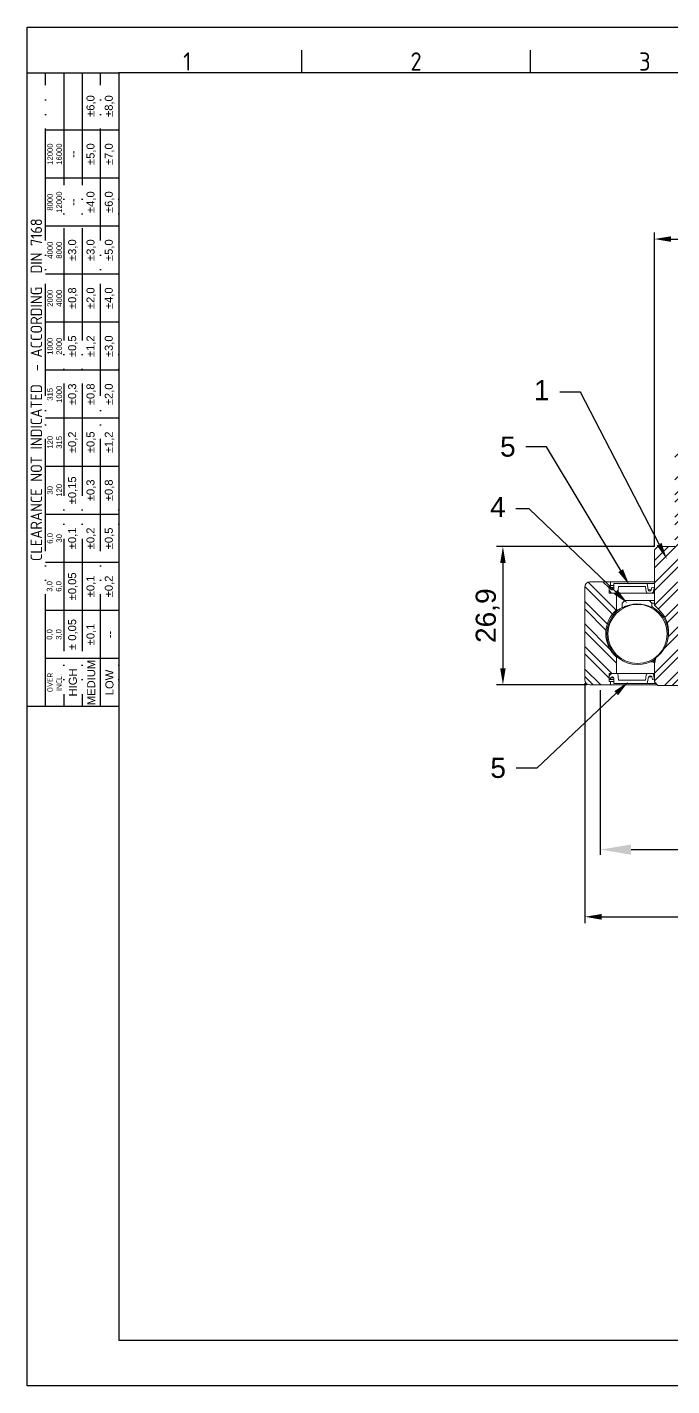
# Model space of a CAD drawing. Header units: millimetres. Extents: x 2626 to 2999, y 1108 to 1371.
# Drawn here: x 2625.9 to 2751, y 1107.7 to 1371.4 of the extents above; entities that cross this region are included whole.
import ezdxf
from ezdxf import colors
from ezdxf.entities.mleader import LeaderData, LeaderLine
from ezdxf.enums import TextEntityAlignment as Align
from ezdxf.math import Vec2, Vec3

# ---------------------------------------------------------------- set-up
doc = ezdxf.new("R2010")
doc.units = ezdxf.units.MM
doc.linetypes.add('ACAD_ISO05W100', pattern=[33, 24, -3, 0, -3, 0, -3])
for name, color, linetype, lineweight in [('AM_0', 7, 'Continuous', 40), ('AM_5', 3, 'Continuous', 25), ('AM_7', 4, 'Continuous', 35), ('AM_BOR', 2, 'ACAD_ISO05W100', 35)]:
    doc.layers.add(name, color=color, linetype=linetype, lineweight=lineweight)
doc.styles.add('ACISOTS', font='isocp.shx', dxfattribs={"height": 1})
doc.styles.get("Standard").update_dxf_attribs({"font": 'arial.ttf'})
doc.dimstyles.new('ISO-25', dxfattribs={"dimtxt": 3.9, "dimasz": 3.25, "dimexe": 1.25, "dimexo": 0.625, "dimtad": 1, "dimtxsty": 'Standard', "dimcen": 2.5, "dimadec": 0, "dimazin": 0, "dimtfac": 1, "dimtmove": 0, "dimatfit": 3, "dimfxl": 1, "dimarcsym": 0})

# ---------------------------------------------------------------- blocks, each defined once
blk = doc.blocks.new('A3 ZTL')
for p, q in [((19.57, 280.82), (19.57, 9.78)), ((401.17, 280.82), (19.57, 280.82)), ((19.57, 9.78), (401.17, 9.78))]:
    blk.add_line(p, q)
at = {"layer": 'AM_BOR', "color": 135, "linetype": 'Continuous', "lineweight": 25}
for p, q in [((0, 0), (0, 290.61)), ((0, 290.61), (410.96, 290.61)), ((410.96, 0), (0, 0))]:
    blk.add_line(p, q, dxfattribs=at)
at = {"layer": 'AM_BOR', "color": 135, "lineweight": 25}
for p, q in [((58.71, 280.82), (58.71, 285.71)), ((107.63, 280.82), (107.63, 285.71)), ((3.91, 145.3), (3.91, 280.82)), ((7.83, 280.82), (7.83, 145.3)), ((11.74, 280.82), (11.74, 145.3)), ((15.66, 145.3), (15.66, 280.82)), ((19.57, 268.59), (3.91, 268.59)), ((19.57, 258.32), (3.91, 258.32)), ((19.57, 248.04), (3.91, 248.04)), ((19.57, 237.77), (3.91, 237.77)), ((19.57, 227.5), (3.91, 227.5)), ((19.57, 217.22), (3.91, 217.22)), ((19.57, 206.95), (3.91, 206.95)), ((19.57, 196.67), (3.91, 196.67)), ((19.57, 186.4), (3.91, 186.4)), ((19.57, 176.13), (3.91, 176.13)), ((19.57, 165.85), (3.91, 165.85)), ((19.57, 155.58), (3.91, 155.58))]:
    blk.add_line(p, q, dxfattribs=at)
blk.add_lwpolyline([(19.57, 145.3), (0, 145.3), (0, 280.82), (19.57, 280.82)], close=True, dxfattribs=at)
at = {"layer": 'AM_BOR', "color": 135, "lineweight": 25, "style": 'ACISOTS'}
for s, p in [('1', (34.25, 283.27)), ('2', (83.17, 283.27)), ('3', (132.09, 283.27))]:
    blk.add_text(s, height=3.91, dxfattribs=at).set_placement(p, align=Align.MIDDLE)
at = {"layer": 'AM_BOR', "color": 135, "lineweight": 25, "attachment_point": 5, "rotation": 90}
for s, insert, char_height, width in [('±6,0', (13.7, 273.73), 1.712, 10.274), ('±8,0', (17.61, 273.73), 1.712, 10.274), ('12000\\P16000', (5.87, 263.45), 1.174, 10.274), ('±5,0', (13.7, 263.45), 1.712, 10.274), ('±7,0', (17.61, 263.45), 1.712, 10.274), ('--', (9.78, 263.45), 1.712, 10.274), ('8000\\P12000', (5.87, 253.18), 1.174, 10.274), ('--', (9.78, 253.18), 1.712, 10.274), ('±4,0', (13.7, 253.18), 1.712, 10.274), ('±6,0', (17.61, 253.18), 1.712, 10.274), ('{\\Fisocp.shx|c0;CLEARANCE NOT INDICATED  - ACCORDING  DIN 7168}', (1.96, 213.06), 2.4462, 135.5186), ('4000\\P8000', (5.87, 242.91), 1.174, 10.274), ('±3,0', (9.78, 242.91), 1.712, 10.274), ('±3,0', (13.7, 242.91), 1.712, 10.274), ('±5,0', (17.61, 242.91), 1.712, 10.274), ('2000\\P4000', (5.87, 232.63), 1.174, 10.274), ('±0,8', (9.78, 232.63), 1.712, 10.274), ('±2,0', (13.7, 232.63), 1.712, 10.274), ('±4,0', (17.61, 232.63), 1.712, 10.274), ('1000\\P2000', (5.87, 222.36), 1.174, 10.274), ('±0,5', (9.78, 222.36), 1.712, 10.274), ('±1,2', (13.7, 222.36), 1.712, 10.274), ('±3,0', (17.61, 222.36), 1.712, 10.274), ('315\\P1000', (5.87, 212.08), 1.174, 10.274), ('±0,3', (9.78, 212.08), 1.712, 10.274), ('±0,8', (13.7, 212.08), 1.712, 10.274), ('±2,0', (17.61, 212.08), 1.712, 10.274), ('±0,2', (9.78, 201.81), 1.712, 10.274), ('±0,5', (13.7, 201.81), 1.712, 10.274), ('±1,2', (17.61, 201.81), 1.712, 10.274), ('120\\P315', (5.87, 201.81), 1.174, 10.274), ('30\\P120', (5.87, 191.54), 1.174, 10.274), ('±0,15', (9.78, 191.54), 1.712, 10.274), ('±0,3', (13.7, 191.54), 1.712, 10.274), ('±0,8', (17.61, 191.54), 1.712, 10.274), ('±0,1', (9.78, 181.26), 1.712, 10.274), ('±0,2', (13.7, 181.26), 1.712, 10.274), ('±0,5', (17.61, 181.26), 1.712, 10.274), ('6,0\\P30', (5.87, 181.26), 1.174, 10.274), ('3,0\\P6,0', (5.87, 170.99), 1.174, 10.274), ('±0,05', (9.78, 170.99), 1.712, 10.274), ('±0,1', (13.7, 170.99), 1.712, 10.274), ('±0,2', (17.61, 170.99), 1.712, 10.274), ('± 0,05', (9.78, 160.71), 1.712, 10.274), ('\\pt4.69206;±0,1', (13.7, 160.71), 1.7123, 10.274), ('0,0\\P3,0', (5.87, 160.71), 1.174, 10.274), ('--', (17.61, 160.71), 1.712, 10.274), ('MEDIUM', (13.7, 150.44), 1.712, 10.274), ('{\\Fisocp.shx|c0;OVER\\PINCL.}', (5.87, 150.44), 1.1742, 10.274), ('HIGH', (9.78, 150.44), 1.712, 10.274), ('LOW', (17.61, 150.44), 1.712, 10.274)]:
    blk.add_mtext(s, dxfattribs=dict(at, insert=insert, char_height=char_height, width=width))
blk = doc.blocks.new('*D53')
at = {"layer": 'AM_5', "color": 0, "lineweight": -2}
for p, q in [((2737.12, 1242.73), (2737.12, 1210.77)), ((2846.12, 1242.73), (2846.12, 1210.77)), ((2743.12, 1211.77), (2840.12, 1211.77))]:
    blk.add_line(p, q, dxfattribs=at)
at = {"layer": 'AM_5', "color": 0}
for points in [[(2743.12, 1212.77), (2743.12, 1210.77), (2737.12, 1211.77)], [(2840.12, 1212.77), (2840.12, 1210.77), (2846.12, 1211.77)]]:
    blk.add_solid(points, dxfattribs=at)
at = {"layer": 'Defpoints', "color": 0}
for p in [(2737.12, 1243.73), (2846.12, 1243.73), (2846.12, 1211.77)]:
    blk.add_point(p, dxfattribs=at)
at = {"layer": 'AM_5', "color": 0, "insert": (2791.62, 1215.18), "char_height": 3.5, "attachment_point": 5}
blk.add_mtext('%%c109', dxfattribs=at)
blk = doc.blocks.new('*D64')
at = {"layer": 'AM_5', "color": 0, "lineweight": -2}
for p, q in [((2747.62, 1270.56), (2747.62, 1331.54)), ((2750.87, 1330.29), (2832.37, 1330.29)), ((2835.62, 1270.56), (2835.62, 1331.54))]:
    blk.add_line(p, q, dxfattribs=at)
at = {"layer": 'AM_5', "color": 0}
for points in [[(2750.87, 1330.83), (2750.87, 1329.74), (2747.62, 1330.29)], [(2832.37, 1330.83), (2832.37, 1329.74), (2835.62, 1330.29)]]:
    blk.add_solid(points, dxfattribs=at)
at = {"layer": 'Defpoints', "color": 0}
for p in [(2835.62, 1330.29), (2747.62, 1269.93), (2835.62, 1269.93)]:
    blk.add_point(p, dxfattribs=at)
at = {"layer": 'AM_5', "color": 0, "insert": (2791.62, 1333.01), "char_height": 3.9, "attachment_point": 5}
blk.add_mtext('%%C88', dxfattribs=at)
blk = doc.blocks.new('*D65')
at = {"layer": 'AM_5', "color": 0, "lineweight": -2}
for p, q in [((2747.7, 1270.63), (2716.98, 1270.63)), ((2718.23, 1267.38), (2718.23, 1246.98)), ((2734.5, 1243.73), (2716.98, 1243.73))]:
    blk.add_line(p, q, dxfattribs=at)
at = {"layer": 'AM_5', "color": 0}
for points in [[(2717.69, 1267.38), (2718.77, 1267.38), (2718.23, 1270.63)], [(2717.69, 1246.98), (2718.77, 1246.98), (2718.23, 1243.73)]]:
    blk.add_solid(points, dxfattribs=at)
at = {"layer": 'Defpoints', "color": 0}
for p in [(2748.32, 1270.63), (2718.23, 1243.73), (2735.12, 1243.73)]:
    blk.add_point(p, dxfattribs=at)
at = {"layer": 'AM_5', "color": 0, "insert": (2715.26, 1257.18), "char_height": 3.9, "attachment_point": 5, "rotation": 90}
blk.add_mtext('26,9', dxfattribs=at)
blk = doc.blocks.new('*D70')
at = {"layer": 'AM_5', "color": 0, "lineweight": -2}
for p, q in [((2734.12, 1244.11), (2734.12, 1197.48)), ((2849.12, 1244.11), (2849.12, 1197.48)), ((2737.37, 1198.73), (2845.87, 1198.73))]:
    blk.add_line(p, q, dxfattribs=at)
at = {"layer": 'AM_5', "color": 0}
for points in [[(2737.37, 1199.27), (2737.37, 1198.18), (2734.12, 1198.73)], [(2845.87, 1199.27), (2845.87, 1198.18), (2849.12, 1198.73)]]:
    blk.add_solid(points, dxfattribs=at)
at = {"layer": 'Defpoints', "color": 0}
for p in [(2734.12, 1244.73), (2849.12, 1244.73), (2849.12, 1198.73)]:
    blk.add_point(p, dxfattribs=at)
at = {"layer": 'AM_5', "color": 0, "insert": (2791.62, 1201.45), "char_height": 3.9, "attachment_point": 5}
blk.add_mtext('%%C115', dxfattribs=at)

msp = doc.modelspace()

# ---------------------------------------------------------------- hatches: boundary and pattern name
at = {"layer": 'AM_7'}
h = msp.add_hatch(dxfattribs=at)
h.set_pattern_fill('ANSI32', color=256, scale=0.325, style=0)
h.paths.add_polyline_path([(2831.625, 1289.234), (2830.925, 1289.934), (2827.625, 1289.934), (2826.625, 1288.934), (2826.625, 1286.134), (2829.975, 1286.134, -0.4142136), (2831.625, 1287.784)])
h.paths.add_polyline_path([(2834.925, 1270.634), (2831.625, 1270.634), (2831.625, 1284.484, -0.4142136), (2829.975, 1286.134), (2826.625, 1286.134), (2826.625, 1244.634), (2827.625, 1243.634), (2834.925, 1243.634), (2835.625, 1244.334), (2835.625, 1247.826), (2835.37, 1249.01, -0.4808071), (2834.897, 1258.48), (2835.625, 1259.236), (2835.625, 1269.934)])
h.paths.add_polyline_path([(2756.625, 1288.934), (2755.625, 1289.934), (2752.325, 1289.934), (2751.625, 1289.234), (2751.625, 1287.784, -1), (2751.625, 1284.484), (2751.625, 1270.634), (2748.325, 1270.634), (2747.625, 1269.934), (2747.625, 1259.236), (2748.352, 1258.48, -0.4808071), (2747.879, 1249.01), (2747.625, 1247.826), (2747.625, 1244.334), (2748.325, 1243.634), (2755.625, 1243.634), (2756.625, 1244.634)])
h = msp.add_hatch(dxfattribs=at)
h.set_pattern_fill('ANSI32', color=256, scale=0.325, angle=90, style=0)
h.paths.add_polyline_path([(2842.975, 1249.137), (2842.975, 1245.934), (2844.425, 1245.934), (2844.425, 1244.434), (2844.125, 1244.434), (2844.125, 1243.734), (2848.125, 1243.734, 0.4142136), (2849.125, 1244.734), (2849.125, 1262.734, 0.4142136), (2848.125, 1263.734), (2844.125, 1263.734), (2844.125, 1263.034), (2844.425, 1263.034), (2844.425, 1261.534), (2842.975, 1261.534), (2842.975, 1258.331, -0.4513657)])
h.paths.add_polyline_path([(2740.275, 1258.331), (2740.275, 1261.534), (2738.825, 1261.534), (2738.825, 1263.028), (2738.089, 1263.734), (2735.125, 1263.734, 0.4142136), (2734.125, 1262.734), (2734.125, 1244.734, 0.4142136), (2735.125, 1243.734), (2739.125, 1243.734), (2739.125, 1244.434), (2738.825, 1244.434), (2738.825, 1245.934), (2740.275, 1245.934), (2740.275, 1249.137, -0.4513657)])

# ---------------------------------------------------------------- linework, layer by layer
at = {"layer": 'AM_0', "color": 7, "linetype": 'Continuous', "lineweight": 15}
for p, q in [((2747.625, 1269.934), (2748.325, 1270.634)), ((2747.625, 1269.934), (2747.625, 1259.236)), ((2751.625, 1270.634), (2748.325, 1270.634)), ((2735.125, 1263.734), (2739.125, 1263.734)), ((2734.125, 1244.734), (2734.125, 1262.734)), ((2739.125, 1243.734), (2735.125, 1243.734)), ((2827.625, 1243.634), (2748.325, 1243.634))]:
    msp.add_line(p, q, dxfattribs=at)
at = {"layer": 'AM_0', "linetype": 'Continuous', "lineweight": 15}
for p, q in [((2739.125, 1263.734), (2739.125, 1263.034)), ((2738.825, 1263.034), (2738.825, 1261.534)), ((2739.125, 1263.034), (2738.825, 1263.034)), ((2738.825, 1261.534), (2740.275, 1261.534)), ((2740.275, 1261.534), (2740.275, 1258.331)), ((2740.704, 1258.331), (2740.275, 1258.331)), ((2747.625, 1259.236), (2748.352, 1258.48)), ((2740.275, 1249.137), (2740.275, 1245.934)), ((2740.46, 1249.137), (2740.275, 1249.137)), ((2747.879, 1249.01), (2747.625, 1247.826)), ((2747.625, 1244.334), (2747.625, 1247.826)), ((2738.825, 1245.934), (2738.825, 1244.434)), ((2740.275, 1245.934), (2738.825, 1245.934)), ((2738.825, 1244.434), (2739.125, 1244.434)), ((2739.125, 1244.434), (2739.125, 1243.734)), ((2747.625, 1244.334), (2748.325, 1243.634))]:
    msp.add_line(p, q, dxfattribs=at)
msp.add_circle((2744.361, 1253.634), 5.741, dxfattribs=at)
at = {"layer": 'AM_0', "color": 7, "linetype": 'Continuous', "lineweight": 15}
for centre, start, end in [((2735.125, 1262.734), 90, 180), ((2735.125, 1262.734), 90, 180), ((2735.125, 1244.734), 180, 270)]:
    msp.add_arc(centre, 1, start, end, dxfattribs=at)
at = {"layer": 'AM_0', "linetype": 'Continuous', "lineweight": 15}
for centre, radius, start, end in [((2744.33, 1253.734), 6.13, 131.41443, 228.58557), ((2744.33, 1253.934), 6.07, 305.78346, 48.49776)]:
    msp.add_arc(centre, radius, start, end, dxfattribs=at)
at = {"layer": 'AM_7', "linetype": 'Continuous', "lineweight": 15}
for p, q in [((2747.625, 1263.734), (2739.125, 1263.734)), ((2739.741, 1262.467), (2739.775, 1263.434)), ((2739.775, 1263.434), (2746.25, 1263.434)), ((2746.25, 1263.434), (2746.416, 1262.18)), ((2747.625, 1263.434), (2746.25, 1263.434)), ((2738.832, 1262.444), (2738.825, 1262.718)), ((2738.825, 1262.718), (2738.996, 1262.661)), ((2739.748, 1262.661), (2738.996, 1262.661)), ((2738.996, 1262.661), (2739.179, 1262.332)), ((2739.761, 1263.034), (2739.125, 1263.034)), ((2739.703, 1262.332), (2739.179, 1262.332)), ((2740.528, 1261.534), (2739.299, 1261.534)), ((2740.687, 1262.834), (2740.528, 1261.534)), ((2746.361, 1261.534), (2740.528, 1261.534)), ((2745.88, 1262.834), (2740.687, 1262.834)), ((2746.065, 1261.782), (2745.88, 1262.834)), ((2747.096, 1261.534), (2746.259, 1261.534)), ((2747.022, 1262.18), (2746.416, 1262.18)), ((2747.018, 1262.165), (2747.147, 1262.646)), ((2747.625, 1261.534), (2747.096, 1261.534)), ((2747.147, 1262.646), (2747.625, 1262.73)), ((2747.625, 1262.73), (2747.386, 1261.756)), ((2747.625, 1261.756), (2747.386, 1261.756)), ((2741.875, 1260.134), (2741.375, 1259.634)), ((2741.375, 1258.654), (2741.375, 1259.634)), ((2741.875, 1260.134), (2746.625, 1260.134)), ((2747.125, 1259.634), (2746.625, 1260.134)), ((2747.625, 1260.134), (2746.625, 1260.134)), ((2747.125, 1259.634), (2747.625, 1259.634)), ((2747.125, 1259.634), (2747.125, 1258.78)), ((2741.871, 1248.227), (2741.807, 1248.227)), ((2747.558, 1248.227), (2746.851, 1248.227)), ((2747.672, 1248.046), (2747.235, 1248.227)), ((2747.558, 1248.227), (2747.467, 1248.594)), ((2738.825, 1244.75), (2738.825, 1245.184)), ((2738.996, 1244.807), (2738.825, 1244.75)), ((2739.179, 1245.136), (2738.996, 1244.807)), ((2738.996, 1244.807), (2739.748, 1244.807)), ((2739.179, 1245.136), (2739.703, 1245.136)), ((2739.299, 1245.934), (2740.528, 1245.934)), ((2739.775, 1244.034), (2739.741, 1245.001)), ((2740.528, 1245.934), (2740.687, 1244.634)), ((2740.528, 1245.934), (2746.361, 1245.934)), ((2745.88, 1244.634), (2746.065, 1245.686)), ((2746.518, 1245.288), (2746.25, 1244.034)), ((2746.361, 1245.934), (2747.198, 1245.934)), ((2746.518, 1245.288), (2747.124, 1245.288)), ((2747.249, 1244.822), (2747.12, 1245.303)), ((2747.198, 1245.934), (2747.625, 1245.934)), ((2747.625, 1244.734), (2747.249, 1244.822)), ((2747.488, 1245.712), (2747.625, 1244.734)), ((2747.488, 1245.712), (2747.625, 1245.712)), ((2739.761, 1244.434), (2739.125, 1244.434)), ((2748.225, 1243.734), (2739.125, 1243.734)), ((2746.25, 1244.034), (2739.775, 1244.034)), ((2740.687, 1244.634), (2745.88, 1244.634)), ((2746.25, 1244.034), (2747.925, 1244.034))]:
    msp.add_line(p, q, dxfattribs=at)
for centre, radius, start, end in [((2740.249, 1262.597), 1.425, 186.16113, 228.24075), ((2739.441, 1262.477), 0.3, 209.04833, 358), ((2746.361, 1261.834), 0.3, 190, 270), ((2746.719, 1262.245), 0.309, 192.09832, 345), ((2747.096, 1261.834), 0.3, 270, 345), ((2744.361, 1253.634), 5.953, 120.1083, 161.43123), ((2744.361, 1253.634), 5.841, 61.7619, 120.74536), ((2744.361, 1253.634), 5.953, 344.45228, 62.07425), ((2744.361, 1253.634), 5.953, 161.43123, 305.68696), ((2739.859, 1245.055), 1.042, 122.4642, 172.86826), ((2739.441, 1244.991), 0.3, 2, 150.95167), ((2746.361, 1245.634), 0.3, 90, 170), ((2746.821, 1245.223), 0.309, 15, 167.90168), ((2747.198, 1245.634), 0.3, 15, 90)]:
    msp.add_arc(centre, radius, start, end, dxfattribs=at)
for points, knots in [([(2747.202, 1258.863), (2747.197, 1258.886), (2747.174, 1258.986), (2747.148, 1259.018), (2747.128, 1258.968), (2747.126, 1258.837), (2747.125, 1258.78)], [0, 0, 0, 0, 0.0955737, 0.4174505, 0.7489067, 1, 1, 1, 1]), ([(2747.63, 1248.716), (2747.612, 1248.589), (2747.589, 1248.415), (2747.564, 1248.267), (2747.558, 1248.227)], [0, 0, 0, 0, 0.7324154, 1, 1, 1, 1])]:
    msp.add_open_spline(points, degree=3, knots=knots, dxfattribs=at)

# ---------------------------------------------------------------- block references
at = {"linetype": 'ByBlock', "lineweight": 0, "xscale": 0.9075000000000002, "yscale": 0.9075000000000002, "zscale": 0.9075000000000002}
msp.add_blockref('A3 ZTL', (2625.9, 1107.689), dxfattribs=at)

# ---------------------------------------------------------------- dimensions: what is measured, and where the dimension line sits
at = {"layer": 'AM_5'}
for base, p1, p2, text, picture, middle in [((2835.625, 1330.285), (2747.625, 1269.934), (2835.625, 1269.934), '%%C88', '*D64', (2791.625, 1333.011)), ((2849.125, 1198.726), (2734.125, 1244.734), (2849.125, 1244.734), '%%C115', '*D70', (2791.625, 1201.452))]:
    dim = msp.add_linear_dim(base=base, p1=p1, p2=p2, text=text, dimstyle='ISO-25', dxfattribs=at)
    dim.commit()
    dim.dimension.update_dxf_attribs({"geometry": picture, "text_midpoint": middle})
dim = msp.add_linear_dim(base=(2718.228, 1243.734), p1=(2748.325, 1270.634), p2=(2735.125, 1243.734), angle=90, dimstyle='ISO-25', dxfattribs=at)
dim.commit()
dim.dimension.update_dxf_attribs({"geometry": '*D65', "text_midpoint": (2715.259, 1257.184)})
dim = msp.add_linear_dim(base=(2846.125, 1211.771), p1=(2737.125, 1243.734), p2=(2846.125, 1243.734), text='%%c109', dimstyle='ISO-25', override={"dimtxt": 3.5, "dimasz": 6, "dimexe": 1, "dimexo": 1, "dimgap": 1.524, "dimtih": 1, "dimtoh": 1, "dimzin": 0, "dimtzin": 0}, dxfattribs=at)
dim.commit()
dim.dimension.update_dxf_attribs({"geometry": '*D53', "text_midpoint": (2791.625, 1211.771), "dimtype": 160})

# ---------------------------------------------------------------- leaders
ml = msp.add_multileader_mtext('Standard', dxfattribs=at)
ml.set_content('1', color=256)
ml.set_leader_properties()
ml.build(insert=Vec2(0, 0))
ml.multileader.update_dxf_attribs({"arrow_head_size": 3.25})
ctx = ml.context
ctx.base_point, ctx.char_height, ctx.arrow_head_size, ctx.plane_origin = Vec3(2723.834, 1300.556), 3.9, 3.25, Vec3(2750.042, 1268.17)
ctx.text_align_type = 2
notes = []
notes.append((ctx, [(0, (1, 1, 0), (2733.271, 1300.556), (-1, 0), 4, [(0, [(2750.042, 1268.17)], 0, [])])]))
ctx.mtext.insert, ctx.mtext.alignment, ctx.mtext.flow_direction = Vec3(2727.271, 1302.896), 3, 5
ml = msp.add_multileader_mtext('Standard', dxfattribs=at)
ml.set_content('5', color=256)
ml.set_leader_properties()
ml.build(insert=Vec2(0, 0))
ml.multileader.update_dxf_attribs({"arrow_head_size": 3.25})
ctx = ml.context
ctx.base_point, ctx.char_height, ctx.arrow_head_size, ctx.plane_origin = Vec3(2716.118, 1289.97), 3.9, 3.25, Vec3(2742.757, 1263.14)
ctx.text_align_type = 2
notes.append((ctx, [(0, (1, 1, 0), (2726.703, 1289.97), (-1, 0), 4, [(0, [(2742.757, 1263.14)], 0, [])])]))
ctx.mtext.insert, ctx.mtext.alignment, ctx.mtext.flow_direction = Vec3(2720.703, 1291.953), 3, 5
ml = msp.add_multileader_mtext('Standard', dxfattribs=at)
ml.set_content('4', color=256)
ml.set_leader_properties()
ml.build(insert=Vec2(0, 0))
ml.multileader.update_dxf_attribs({"arrow_head_size": 3.25})
ctx = ml.context
ctx.base_point, ctx.char_height, ctx.arrow_head_size, ctx.plane_origin = Vec3(2714.07, 1277.897), 3.9, 3.25, Vec3(2742.467, 1259.533)
ctx.text_align_type = 2
notes.append((ctx, [(0, (1, 1, 0), (2723.326, 1277.897), (-1, 0), 2.558, [(0, [(2742.467, 1259.533)], 0, [])])]))
ctx.mtext.insert, ctx.mtext.alignment, ctx.mtext.flow_direction = Vec3(2718.768, 1280.237), 3, 5
ml = msp.add_multileader_mtext('Standard', dxfattribs=at)
ml.set_content('5', color=256)
ml.set_leader_properties()
ml.build(insert=Vec2(0, 0))
ml.multileader.update_dxf_attribs({"arrow_head_size": 3.25})
ctx = ml.context
ctx.base_point, ctx.char_height, ctx.arrow_head_size, ctx.plane_origin = Vec3(2714.233, 1227.607), 3.9, 3.25, Vec3(2742.582, 1244.355)
ctx.text_align_type = 2
notes.append((ctx, [(0, (1, 1, 0), (2724.819, 1227.607), (-1, 0), 4, [(0, [(2742.582, 1244.355)], 0, [])])]))
ctx.mtext.insert, ctx.mtext.alignment, ctx.mtext.flow_direction = Vec3(2718.819, 1229.59), 3, 5
for ctx, leaders in notes:
    for number, flags, end, landing, length, lines in leaders:
        leader = LeaderData()
        leader.index, (leader.has_last_leader_line, leader.has_dogleg_vector, leader.attachment_direction) = number, flags
        leader.last_leader_point, leader.dogleg_vector, leader.dogleg_length = Vec3(end), Vec3(landing), length
        for number, points, colour, breaks in lines:
            line = LeaderLine()
            line.index, line.vertices, line.color, line.breaks = number, Vec3.list(points), colors.encode_raw_color(colour), breaks
            leader.lines.append(line)
        ctx.leaders.append(leader)

doc.saveas('drawing.dxf')
